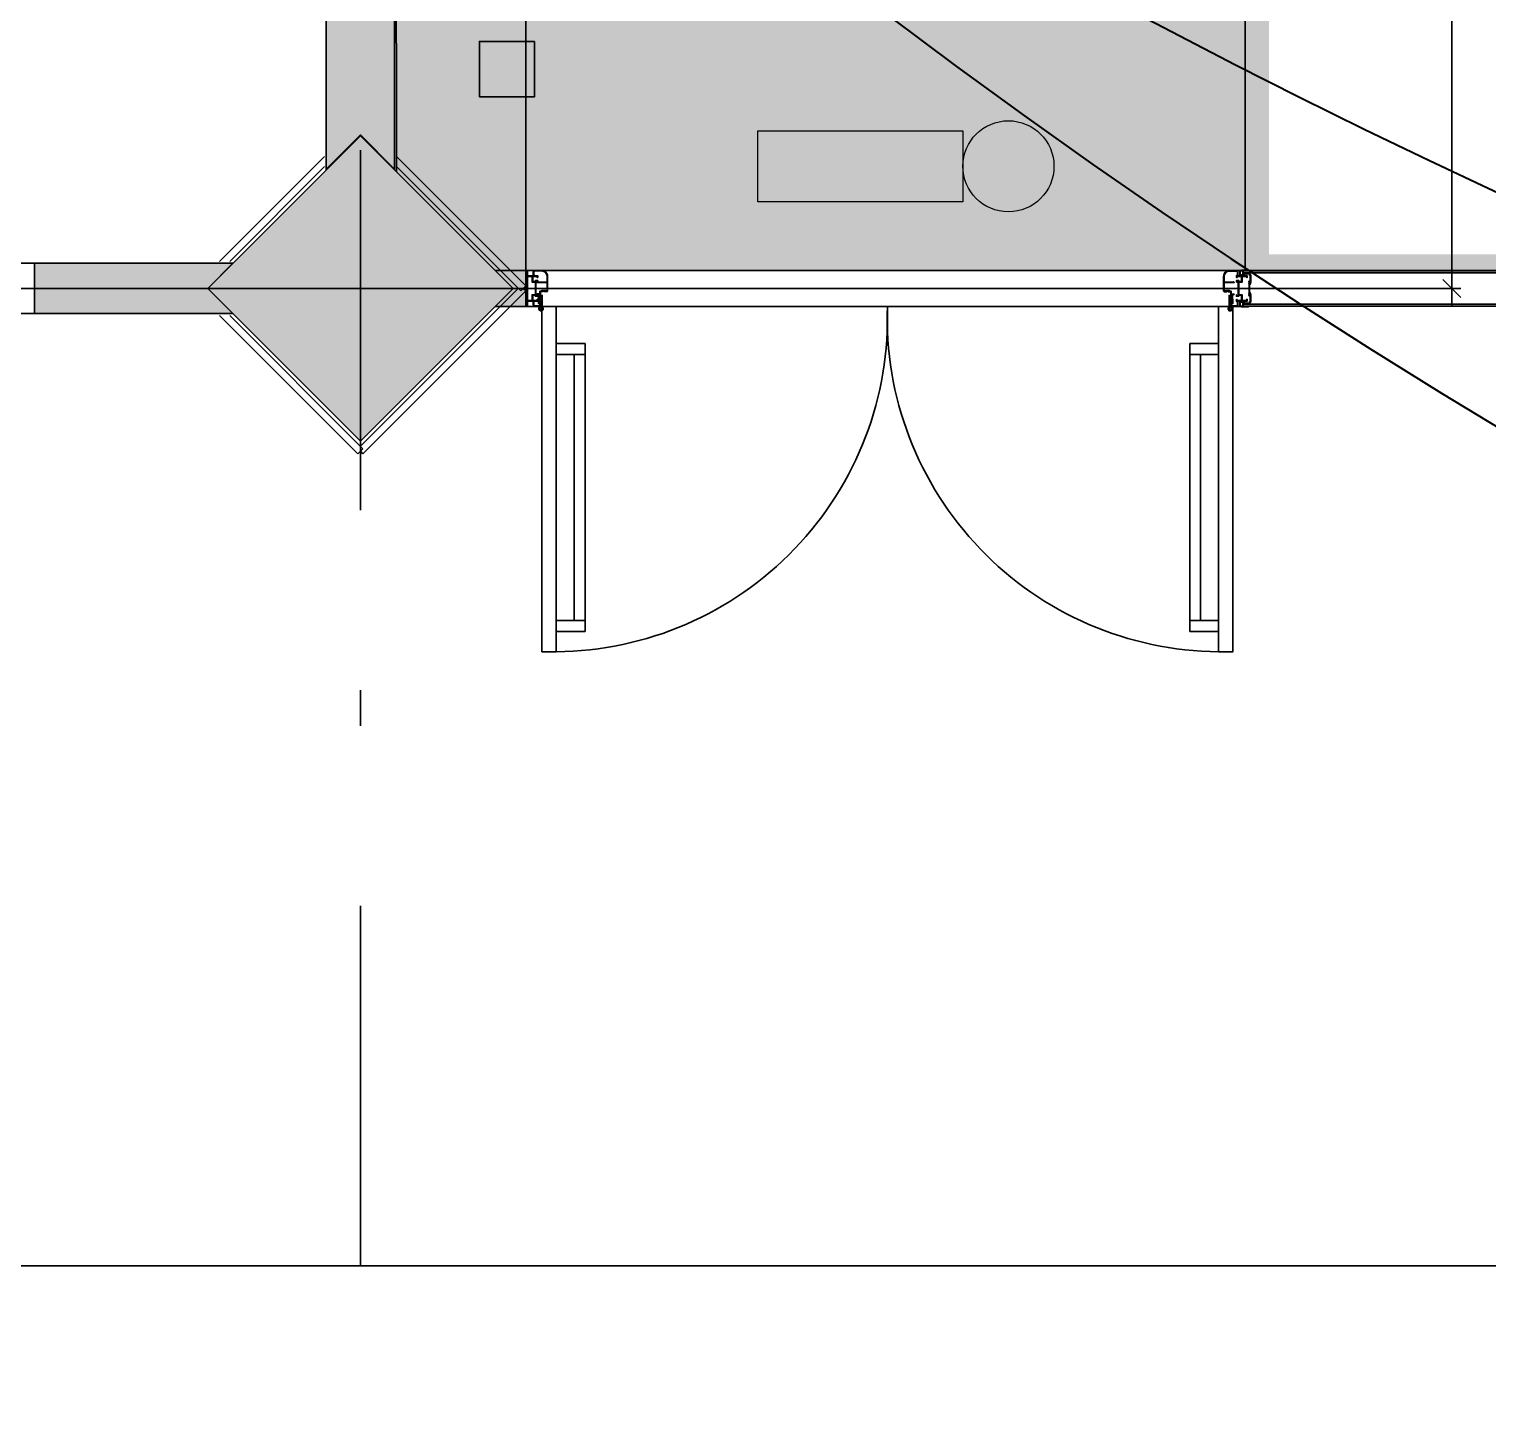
# Model space of a CAD drawing. Header units: millimetres. Extents: x 182 to 575, y -105 to 95.
# Drawn here: x 311.62 to 315.674, y -5.387 to -1.533 of the extents above; entities that cross this region are included whole.
import ezdxf

# ---------------------------------------------------------------- set-up
doc = ezdxf.new("R2010")
doc.units = ezdxf.units.MM
doc.header["$MEASUREMENT"] = 0
doc.linetypes.add('DASHDOT', pattern=[1, 0.5, -0.25, 0, -0.25])
doc.linetypes.add('XR_BL2_AND_MON-REV15$0$DASHDOT', pattern=[1, 0.5, -0.25, 0, -0.25])
doc.layers.add('1', color=1, linetype='Continuous', lineweight=9)
doc.layers.add('eletroduto eletrica', color=152, linetype='EL', lineweight=30)
for name, color, linetype in [('base', 253, 'Continuous'), ('COB_PROJ_EST', 1, 'Continuous'), ('construir', 10, 'Continuous'), ('Cota Nivel', 1, 'Continuous'), ('EIXOS', 31, 'DASHDOT'), ('FORRO', 253, 'Continuous'), ('LUMINOTECNICA', 170, 'Continuous'), ('MP-INC-LUMINARIA', 10, 'Continuous'), ('XR_BL2_AND_MON-REV15$0$EIXOS_PERFIL', 181, 'XR_BL2_AND_MON-REV15$0$DASHDOT'), ('XR_BL2_AND_MON-REV15$0$PERFIL_DIV', 41, 'Continuous')]:
    doc.layers.add(name, color=color, linetype=linetype)
doc.styles.add('SIMPLEX', font='simplex', dxfattribs={"height": 0.2})
doc.styles.get("Standard").update_dxf_attribs({"font": 'romans.shx'})
doc.linetypes.add('EL', pattern='A,0.5,-0.2,["EL",Standard,S=0.1,R=0,X=-0.08,Y=-0.05],-0.175', length=0.875)
doc.dimstyles.new('SA-25', dxfattribs={"dimtxt": 0.05, "dimasz": 0.05, "dimexe": 0.025, "dimexo": 0.05, "dimgap": 0.025, "dimtad": 1, "dimzin": 4, "dimdsep": 46, "dimtxsty": 'SIMPLEX', "dimblk": 'OBLIQUE', "dimcen": 0.025, "dimdle": 0.05, "dimclrt": 2, "dimaunit": 1, "dimadec": 3, "dimazin": 0, "dimtfac": 1, "dimtofl": 0, "dimtmove": 0, "dimatfit": 3, "dimldrblk": 'OPEN30', "dimfxl": 1, "dimtolj": 1, "dimtzin": 0, "dimarcsym": 0})

# ---------------------------------------------------------------- blocks, each defined once
blk = doc.blocks.new('XR_BL2_AND_MON-REV15$0$P50X50')
at = {"layer": 'base'}
blk.add_hatch(color=256, dxfattribs=at).paths.add_polyline_path([(0, -0.4243), (0.4243, 0), (0, 0.4243), (-0.4243, 0)])
at = {"layer": 'base', "linetype": 'ByBlock'}
blk.add_lwpolyline([(0, -0.4243), (0.4243, 0), (0, 0.4243), (-0.4243, 0)], close=True, dxfattribs=at)
blk = doc.blocks.new('XR_BL2_AND_MON-REV15$0$PILAR 60X60_45')
at = {"layer": 'base'}
blk.add_blockref('XR_BL2_AND_MON-REV15$0$P50X50', (0, 0), dxfattribs=at)
blk = doc.blocks.new('XR_BL2_AND_MON-REV15$0$DI_LEIT12V3')
at = {"layer": 'XR_BL2_AND_MON-REV15$0$EIXOS_PERFIL'}
blk.add_line((-6.3, 0), (58.6, 0), dxfattribs=at)
at = {"layer": 'XR_BL2_AND_MON-REV15$0$PERFIL_DIV'}
for p, q in [((0, 35), (0, 44.5)), ((1.5, 38), (1.5, 44.5)), ((24, 51), (5.8, 51)), ((8.5, 49.5), (8.5, 40)), ((24.8, 42.2), (10, 42.2)), ((10, 36.5), (10, 41)), ((10, 41), (16.4, 41)), ((23, 41), (24.8, 41)), ((25, 49.5), (25, 50)), ((0, 35), (1.5, 35)), ((8.5, 38), (1.5, 38)), ((1.5, 36.5), (8.5, 36.5)), ((1.5, 35), (1.5, 36.5)), ((8.5, 40), (8.5, 40)), ((8.5, 40), (8.5, 38)), ((8.5, 36.5), (8.5, 35)), ((8.5, 35), (15, 35)), ((15, 36.5), (10, 36.5)), ((15, 35), (15, 36.5)), ((0, -35), (0, -44.5)), ((0, -35), (1.5, -35)), ((1.5, -35), (1.5, -36.5)), ((1.5, -36.5), (8.5, -36.5)), ((1.5, -38), (1.5, -44.5)), ((8.5, -38), (1.5, -38)), ((8.5, -35), (15, -35)), ((8.5, -36.5), (8.5, -35)), ((8.5, -40), (8.5, -38)), ((8.5, -40), (8.5, -40)), ((8.5, -49.5), (8.5, -40)), ((10, -36.5), (10, -41)), ((15, -36.5), (10, -36.5)), ((15, -35), (15, -36.5)), ((24, -51), (5.8, -51)), ((10, -41), (16.4, -41)), ((24.8, -42.2), (10, -42.2)), ((23, -41), (24.8, -41)), ((25, -49.5), (25, -50))]:
    blk.add_line(p, q, dxfattribs=at)
at = {"layer": 'XR_BL2_AND_MON-REV15$0$PERFIL_DIV', "linetype": 'Continuous'}
for p, q in [((5.9, 49.5), (8.5, 49.5)), ((10, 42.2), (10, 49.5)), ((10, 49.5), (25, 49.5)), ((25, 1.5), (25, 0)), ((25, 1.5), (26, 1.5)), ((25, 0), (27.5, 0)), ((25, 0), (27.5, 0)), ((25, 0), (27.5, 0)), ((25, -1.5), (25, 0)), ((25, 0), (27.5, 0)), ((25.4, 18.4), (25.4, 19.7)), ((25.4, 14), (25.4, 15.4)), ((26, 1.5), (26, 8.8)), ((26.6, 11.2), (27.6, 12.7)), ((26.8, 36.5), (26.8, 35)), ((26.8, 36.5), (29.4, 36.5)), ((26.8, 35), (29.3, 35)), ((26.9, 19), (26.9, 18.7)), ((26.9, 15.1), (26.9, 14.8)), ((27.5, 8.9), (27.5, 0)), ((27.5, -8.9), (27.5, 0)), ((27.7, 19), (27.7, 18.7)), ((27.7, 15.1), (27.7, 14.8)), ((28.2, 11.4), (29.8, 14.1)), ((29.1, 17.3), (29.4, 17.3)), ((29.1, 16.5), (29.4, 16.5)), ((29.4, 36.5), (29.3, 36.8)), ((29.3, 35), (29.3, 20.3)), ((30.5, 37), (30.5, 16.7)), ((25, -1.5), (26, -1.5)), ((25.4, -14), (25.4, -15.4)), ((25.4, -18.4), (25.4, -19.7)), ((26, -1.5), (26, -8.8)), ((26.6, -11.2), (27.6, -12.7)), ((26.8, -35), (29.3, -35)), ((26.8, -36.5), (26.8, -35)), ((26.8, -36.5), (29.4, -36.5)), ((26.9, -15.1), (26.9, -14.8)), ((26.9, -19), (26.9, -18.7)), ((27.7, -15.1), (27.7, -14.8)), ((27.7, -19), (27.7, -18.7)), ((28.2, -11.4), (29.8, -14.1)), ((29.1, -16.5), (29.4, -16.5)), ((29.1, -17.3), (29.4, -17.3)), ((29.3, -35), (29.3, -20.3)), ((29.4, -36.5), (29.3, -36.8)), ((30.5, -37), (30.5, -16.7)), ((5.9, -49.5), (8.5, -49.5)), ((10, -42.2), (10, -49.5)), ((10, -49.5), (25, -49.5))]:
    blk.add_line(p, q, dxfattribs=at)
at = {"layer": 'XR_BL2_AND_MON-REV15$0$PERFIL_DIV'}
for centre, radius, start, end in [((6, 44.9), 6.07, 90.5943, 185.4313), ((6, 44.9), 4.57, 90.5943, 185.4313), ((24, 50), 1, 0, 90), ((6, -44.9), 6.07, 174.5687, 269.4057), ((6, -44.9), 4.57, 174.5687, 269.4057), ((24, -50), 1, 270, 0)]:
    blk.add_arc(centre, radius, start, end, dxfattribs=at)
at = {"layer": 'XR_BL2_AND_MON-REV15$0$PERFIL_DIV', "linetype": 'Continuous'}
for centre, radius, start, end in [((19.7, 47.4), 7.23, 242.7929, 297.2071), ((24, 35.6), 6.6, 11.8368, 83.416), ((24.3, 36), 5.05, 9.9202, 84.746), ((25.7, 19.7), 0.3, 118.0213, 180), ((25.7, 18.4), 0.3, 180, 315.2481), ((25.7, 15.4), 0.3, 44.7519, 180), ((25.7, 14), 0.3, 180, 241.9787), ((27.3, 16.9), 3.55, 62.9643, 118.0213), ((27.3, 16.9), 3.55, 241.9787, 269.2788), ((27.3, 16.9), 1.85, 102.4869, 135.2481), ((27.3, 16.9), 1.85, 224.7519, 257.5131), ((30.6, 8.8), 4.68, 148.731, 180), ((27.3, 16.9), 2.15, 79.2778, 100.7222), ((27.3, 16.9), 2.15, 259.2778, 280.7222), ((27.2, 12.9), 0.4, 328.731, 89.2788), ((32.5, 8.9), 5, 148.731, 180), ((27.3, 16.9), 1.85, 12.4869, 77.5131), ((27.3, 16.9), 1.85, 282.4869, 347.5131), ((29, 20.3), 0.3, 242.9643, 0), ((27.3, 16.9), 2.15, 349.2778, 10.7222), ((25.5, 16.7), 5, 328.731, 0), ((19.7, -47.4), 7.23, 62.7929, 117.2071), ((24.3, -36), 5.05, 275.254, 350.0798), ((24, -35.6), 6.6, 276.584, 348.1632), ((25.7, -14), 0.3, 118.0213, 180), ((25.7, -15.4), 0.3, 180, 315.2481), ((25.7, -18.4), 0.3, 44.7519, 180), ((25.7, -19.7), 0.3, 180, 241.9787), ((27.3, -16.9), 3.55, 90.7212, 118.0213), ((27.3, -16.9), 3.55, 241.9787, 297.0357), ((27.3, -16.9), 1.85, 102.4869, 135.2481), ((27.3, -16.9), 1.85, 224.7519, 257.5131), ((30.6, -8.8), 4.68, 180, 211.269), ((27.3, -16.9), 2.15, 79.2778, 100.7222), ((27.3, -16.9), 2.15, 259.2778, 280.7222), ((27.2, -12.9), 0.4, 270.7212, 31.269), ((32.5, -8.9), 5, 180, 211.269), ((27.3, -16.9), 1.85, 12.4869, 77.5131), ((27.3, -16.9), 1.85, 282.4869, 347.5131), ((29, -20.3), 0.3, 0, 117.0357), ((27.3, -16.9), 2.15, 349.2778, 10.7222), ((25.5, -16.7), 5, 0, 31.269)]:
    blk.add_arc(centre, radius, start, end, dxfattribs=at)
blk = doc.blocks.new('STH8960PTO')
at = {"layer": 'LUMINOTECNICA', "ltscale": 0.8}
h = blk.add_hatch(color=31, dxfattribs=at)
h.dxf.hatch_style = 1
h.paths.add_polyline_path([(-0.0768, 0.0768), (0.0768, 0.0768), (0.0768, -0.0768), (-0.0768, -0.0768)])
blk.add_lwpolyline([(-0.0768, 0.0768), (0.0768, 0.0768), (0.0768, -0.0768), (-0.0768, -0.0768)], close=True, dxfattribs=at)
blk = doc.blocks.new('_Oblique')
at = {"color": 0, "linetype": 'ByBlock', "lineweight": -2}
blk.add_line((-0.5, -0.5), (0.5, 0.5), dxfattribs=at)
blk = doc.blocks.new('*D87')
at = {"layer": 'Cota Nivel', "color": 0, "lineweight": -2, "transparency": 16777216}
for p, q in [((315.5735, 6.3966), (315.5735, -2.3034)), ((301.9892, 6.3466), (315.5985, 6.3466)), ((301.9892, -2.2534), (315.5985, -2.2534))]:
    blk.add_line(p, q, dxfattribs=at)
at = {"layer": 'Defpoints', "color": 0, "transparency": 16777216}
for p in [(301.9392, 6.3466), (301.9392, -2.2534), (315.5735, -2.2534)]:
    blk.add_point(p, dxfattribs=at)
at = {"layer": 'Cota Nivel', "color": 0, "lineweight": -2, "transparency": 16777216, "xscale": 0.05, "yscale": 0.05, "zscale": 0.05}
for p, rotation in [((315.5735, 6.3466), 90), ((315.5735, -2.2534), 270)]:
    blk.add_blockref('_Oblique', p, dxfattribs=dict(at, rotation=rotation))
at = {"layer": 'Cota Nivel', "color": 2, "transparency": 16777216, "insert": (315.4485, 2.0466), "char_height": 0.2, "attachment_point": 5, "rotation": 90, "style": 'SIMPLEX'}
blk.add_mtext('\\A1;8.60', dxfattribs=at)
blk = doc.blocks.new('_Open30')
at = {"color": 0, "linetype": 'ByBlock', "lineweight": -2}
for p, q in [((-1, 0.268), (0, 0)), ((0, 0), (-1, -0.268)), ((0, 0), (-1, 0))]:
    blk.add_line(p, q, dxfattribs=at)
blk = doc.blocks.new('LUMINÁRIA DE EMERGÊNCIA')
at = {"layer": '1', "ltscale": 0.5}
blk.add_hatch(color=10, dxfattribs=at).paths.add_polyline_path([(-0.05886, -0.0677), (-0.01184, -0.0677), (-0.01184, 0.0677), (-0.05886, 0.0677)])
at = {"layer": '1', "color": 10}
blk.add_lwpolyline([(-0.05886, 0.0677), (-0.01184, 0.0677), (-0.01184, -0.0677), (-0.05886, -0.0677)], close=True, dxfattribs=at)
blk.add_circle((-0.03535, 0.09774), 0.03005, dxfattribs=at)

msp = doc.modelspace()

# ---------------------------------------------------------------- hatches: boundary and pattern name
at = {"layer": 'base'}
for points in [[(307.4858, 2.1191), (307.4858, 3.866), (307.3158, 3.866), (307.3158, 3.776), (307.3458, 3.776), (307.3458, 0.3223), (307.3158, 0.3223), (307.3158, 0.2323), (307.4858, 0.2323), (307.4858, 1.9791), (310.5455, 1.9791), (310.5455, -2.1809), (309.0579, -2.1809), (309.0579, -2.3209), (310.7355, -2.3209), (310.7355, -2.1809), (310.6855, -2.1809), (310.6855, -0.4191), (312.4458, -0.4191), (312.4458, -1.9216), (312.5408, -1.8266), (312.6358, -1.9216), (312.6358, 2.3591), (311.5355, 2.3591), (311.5355, 2.2191), (312.4458, 2.2191), (312.4458, -0.2791), (310.6855, -0.2791), (310.6855, 2.2191), (310.7355, 2.2191), (310.7355, 2.3591), (310.6855, 2.3591), (310.6855, 6.2791), (312.1866, 6.2791), (312.1166, 6.3491), (312.1866, 6.4191), (309.0579, 6.4191), (309.0579, 6.2791), (310.5455, 6.2791), (310.5455, 2.1191)], [(311.6355, -2.1834), (311.6355, -2.3234), (312.1866, -2.3234), (312.1166, -2.2534), (312.1866, -2.1834)], [(312.9151, -2.2034), (312.9651, -2.2534), (312.9151, -2.3034), (313.0008, -2.3034), (313.0008, -2.2034)]]:
    msp.add_hatch(color=256, dxfattribs=at).paths.add_polyline_path(points)
at = {"layer": 'FORRO', "transparency": 33554602}
h = msp.add_hatch(color=256, dxfattribs=at)
h.dxf.hatch_style = 1
h.paths.add_polyline_path([(315.0651, 5.9082), (319.2151, 5.9082), (319.2151, -2.1584), (317.2461, -2.1584), (317.2753, -2.2034), (337.1666, -2.2034), (337.4408, -1.9291), (337.4408, 2.3516), (339.3689, 2.3837), (339.3689, 6.2766), (337.9375, 6.2766), (337.5408, 5.8799), (337.0812, 6.3537), (337.4708, 6.7433), (337.4708, 8.5216), (312.6108, 8.4316), (312.6358, 6.7183), (313.0004, 6.3537), (312.5479, 5.887), (312.1416, 6.2791), (310.6855, 6.2766), (310.6855, 2.3566), (312.6358, 2.3566), (312.6408, -1.9291), (312.9151, -2.2034), (317.2753, -2.2034), (317.2461, -2.1584), (315.0651, -2.1584)])
h.paths.add_polyline_path([(319.2151, 5.9082), (324.6166, 5.9082), (324.6166, -2.1584), (319.2151, -2.1584)], flags=17)
h.paths.add_polyline_path([(325.4651, 5.9082), (330.8666, 5.9082), (330.8666, -2.1584), (325.4651, -2.1584)], flags=16)
h.paths.add_polyline_path([(330.8666, 5.9082), (335.0166, 5.9082), (335.0166, -2.1584), (330.8666, -2.1584)], flags=16)

# ---------------------------------------------------------------- linework, layer by layer
at = {"layer": 'base'}
for p, q in [((312.6358, -1.9241, 195.166), (312.6358, 2.3566, 195.166)), ((312.4458, -1.9241, 195.166), (312.4458, -0.4216, 195.166)), ((312.4408, -1.915), (312.1774, -2.1784)), ((312.9863, -2.2605), (312.6408, -1.915)), ((311.6355, -2.3234, 195.166), (311.6355, -2.1834, 195.166)), ((311.6355, -2.1834, 195.166), (312.1866, -2.1834, 195.166)), ((312.5408, -2.6918), (312.9792, -2.2534)), ((312.5479, -2.713), (313.0004, -2.2605)), ((312.9863, -2.2605), (313.0004, -2.2463)), ((312.9934, -2.2534), (313.0004, -2.2605)), ((312.1866, -2.3234, 195.166), (311.6355, -2.3234, 195.166)), ((312.1491, -2.3284), (312.5337, -2.713)), ((312.1774, -2.3284), (312.5479, -2.6989)), ((313.0851, -2.4067, 195.166), (313.1651, -2.4067, 195.166)), ((313.0851, -2.4367, 195.166), (313.1651, -2.4367, 195.166)), ((312.5408, -2.7059), (312.5337, -2.713)), ((312.5408, -2.7059), (312.5479, -2.6989)), ((312.5408, -2.7059), (312.5479, -2.713))]:
    msp.add_line(p, q, dxfattribs=at)
at = {"layer": 'base', "linetype": 'ByBlock'}
for p, q in [((315.0051, -2.2034), (313.0051, -2.2034)), ((313.0051, -2.3034), (315.0051, -2.3034))]:
    msp.add_line(p, q, dxfattribs=at)
at = {"layer": 'base'}
for points in [[(348.455, -4.9696), (301.9392, -4.9696), (301.9392, 11.8133), (348.455, 11.8133)], [(311.6355, -2.1834), (311.6355, -2.3234), (312.1866, -2.3234), (312.1166, -2.2534), (312.1866, -2.1834)], [(316.6509, -2.2101), (316.6509, -2.2041), (314.9941, -2.2041), (314.9941, -2.2101)], [(316.6509, -2.2971), (316.6509, -2.3031), (314.9941, -2.3031), (314.9941, -2.2971)]]:
    msp.add_lwpolyline(points, close=True, dxfattribs=at)
for points in [[(310.6855, -0.4191), (312.4458, -0.4191), (312.4458, -1.9216), (312.5408, -1.8266), (312.6358, -1.9216), (312.6358, 2.3591), (311.5355, 2.3591)], [(312.4408, -1.9291), (312.5408, -1.8291), (312.6408, -1.9291)], [(312.4408, -1.8867), (312.1491, -2.1784)], [(313.0004, -2.2463), (312.6408, -1.8867)], [(311.5855, -2.2834), (311.5855, -2.1834), (311.6355, -2.1834), (311.6355, -2.3234), (311.5955, -2.3234)], [(312.1866, -2.3234), (312.1166, -2.2534), (312.1866, -2.1834)], [(313.0008, -2.2034), (312.9151, -2.2034)], [(312.9151, -2.2034), (312.9651, -2.2534), (312.9151, -2.3034)], [(313.0051, -2.2034), (312.9151, -2.2034)], [(313.0008, -2.3034), (312.9151, -2.3034)], [(313.0051, -2.3034), (312.9151, -2.3034)]]:
    msp.add_lwpolyline(points, dxfattribs=at)
at = {"layer": 'COB_PROJ_EST'}
for p, q in [((313.1651, -3.2067, 195.166), (313.1651, -2.4067, 195.166)), ((314.8451, -3.2067, 195.166), (314.8451, -2.4067, 195.166)), ((314.9251, -2.4067, 195.166), (314.8451, -2.4067, 195.166)), ((313.1351, -3.1767, 195.166), (313.1351, -2.4367, 195.166)), ((314.9251, -2.4367, 195.166), (314.8451, -2.4367, 195.166)), ((314.8751, -3.1767, 195.166), (314.8751, -2.4367, 195.166)), ((313.1651, -3.1767, 195.166), (313.0851, -3.1767, 195.166)), ((314.8451, -3.1767, 195.166), (314.9251, -3.1767, 195.166)), ((313.1651, -3.2067, 195.166), (313.0851, -3.2067, 195.166)), ((314.8451, -3.2067, 195.166), (314.9251, -3.2067, 195.166))]:
    msp.add_line(p, q, dxfattribs=at)
for points in [[(313.0008, -2.2034), (313.0008, -2.3034)], [(313.0051, -2.2034), (313.0051, -2.3034)]]:
    msp.add_lwpolyline(points, dxfattribs=at)
at = {"layer": 'COB_PROJ_EST', "linetype": 'Continuous'}
for points in [[(313.0321, -2.2359), (313.0331, -2.2359, 0.414214), (313.0336, -2.2354), (313.0336, -2.2316), (313.0271, -2.2316), (313.0271, -2.2344), (313.0194, -2.2344), (313.0194, -2.2199), (313.0321, -2.2199), (313.0321, -2.2234), (313.0326, -2.2234, 0.414214), (313.0336, -2.2224), (313.0336, -2.2184), (313.0036, -2.2184), (313.0036, -2.2224, 0.414214), (313.0046, -2.2234), (313.0051, -2.2234), (313.0051, -2.2199), (313.0179, -2.2199), (313.0179, -2.2359), (313.0271, -2.2359), (313.0271, -2.2709), (313.0179, -2.2709), (313.0179, -2.2869), (313.0051, -2.2869), (313.0051, -2.2834), (313.0046, -2.2834, 0.414214), (313.0036, -2.2844), (313.0036, -2.2884), (313.0336, -2.2884), (313.0336, -2.2844, 0.414214), (313.0326, -2.2834), (313.0321, -2.2834), (313.0321, -2.2869), (313.0194, -2.2869), (313.0194, -2.2724), (313.0271, -2.2724), (313.0271, -2.2751), (313.0336, -2.2751), (313.0336, -2.2714, 0.414214), (313.0331, -2.2709), (313.0321, -2.2709), (313.0321, -2.2736), (313.0286, -2.2736), (313.0286, -2.2331), (313.0321, -2.2331)], [(314.9766, -2.2711), (314.9756, -2.2711, 0.414214), (314.9751, -2.2716), (314.9751, -2.2753), (314.9816, -2.2753), (314.9816, -2.2726), (314.9893, -2.2726), (314.9893, -2.2871), (314.9766, -2.2871), (314.9766, -2.2836), (314.9761, -2.2836, 0.414214), (314.9751, -2.2846), (314.9751, -2.2886), (315.0051, -2.2886), (315.0051, -2.2846, 0.414214), (315.0041, -2.2836), (315.0036, -2.2836), (315.0036, -2.2871), (314.9908, -2.2871), (314.9908, -2.2711), (314.9816, -2.2711), (314.9816, -2.2361), (314.9908, -2.2361), (314.9908, -2.2201), (315.0036, -2.2201), (315.0036, -2.2236), (315.0041, -2.2236, 0.414214), (315.0051, -2.2226), (315.0051, -2.2186), (314.9751, -2.2186), (314.9751, -2.2226, 0.414214), (314.9761, -2.2236), (314.9766, -2.2236), (314.9766, -2.2201), (314.9893, -2.2201), (314.9893, -2.2346), (314.9816, -2.2346), (314.9816, -2.2318), (314.9751, -2.2318), (314.9751, -2.2356, 0.414214), (314.9756, -2.2361), (314.9766, -2.2361), (314.9766, -2.2333), (314.9801, -2.2333), (314.9801, -2.2738), (314.9766, -2.2738)]]:
    msp.add_lwpolyline(points, format="xyb", close=True, dxfattribs=at)
for points in [[(313.0409, -2.3014, -0.414214), (313.0389, -2.3034), (313.0261, -2.3034, -0.414214), (313.0211, -2.2984), (313.0211, -2.2884), (313.0249, -2.2884), (313.0249, -2.2896), (313.0226, -2.2896), (313.0226, -2.2984, 0.414214), (313.0261, -2.3019), (313.0389, -2.3019, 0.414214), (313.0394, -2.3014), (313.0394, -2.2954), (313.0357, -2.2954), (313.0357, -2.2701), (313.0346, -2.2701, -0.75), (313.0326, -2.2701), (313.0316, -2.2701), (313.0316, -2.2689), (313.0394, -2.2689), (313.0394, -2.2609), (313.0459, -2.2609), (313.0446, -2.2589), (313.0552, -2.2589), (313.0539, -2.2609), (313.0589, -2.2609, 0.414214), (313.0594, -2.2604), (313.0594, -2.2371), (313.0316, -2.2371), (313.0316, -2.2359), (313.0326, -2.2359, -0.75), (313.0346, -2.2359), (313.0589, -2.2359, 2.414214), (313.0594, -2.2354), (313.0594, -2.2199, 0.414214), (313.0444, -2.2049), (313.0259, -2.2049, 0.426212), (313.0226, -2.2084), (313.0226, -2.2167, 0.414214), (313.0231, -2.2172), (313.0249, -2.2172), (313.0249, -2.2184), (313.0211, -2.2184), (313.0211, -2.2084, -0.422579), (313.0259, -2.2034), (313.0444, -2.2034, -0.414214), (313.0609, -2.2199), (313.0609, -2.2604, -0.414214), (313.0589, -2.2624), (313.0514, -2.2624), (313.0529, -2.2601), (313.0469, -2.2601), (313.0484, -2.2624), (313.0409, -2.2624), (313.0409, -2.2741), (313.0394, -2.2741), (313.0394, -2.2701), (313.0369, -2.2701), (313.0369, -2.2942), (313.0394, -2.2942), (313.0394, -2.2901), (313.0409, -2.2901), (313.0409, -2.3014)], [(314.9594, -2.3016, 0.414214), (314.9614, -2.3036), (314.9742, -2.3036, 0.414214), (314.9792, -2.2986), (314.9791, -2.2886), (314.9753, -2.2886), (314.9753, -2.2898), (314.9776, -2.2898), (314.9777, -2.2986, -0.414214), (314.9742, -2.3021), (314.9614, -2.3021, -0.414214), (314.9609, -2.3016), (314.9609, -2.2956), (314.9646, -2.2956), (314.9645, -2.2703), (314.9656, -2.2703, 0.75), (314.9676, -2.2703), (314.9686, -2.2703), (314.9686, -2.2691), (314.9608, -2.2691), (314.9608, -2.2611), (314.9544, -2.2611), (314.9556, -2.2591), (314.945, -2.2591), (314.9463, -2.2611), (314.9413, -2.2611, -0.414214), (314.9408, -2.2606), (314.9408, -2.2373), (314.9686, -2.2373), (314.9686, -2.2361), (314.9676, -2.2361, 0.75), (314.9656, -2.2361), (314.9413, -2.2361, -2.414214), (314.9408, -2.2356), (314.9408, -2.2201, -0.414214), (314.9558, -2.2051), (314.9743, -2.2051, -0.426212), (314.9776, -2.2086), (314.9776, -2.2169, -0.414214), (314.9771, -2.2174), (314.9753, -2.2174), (314.9753, -2.2186), (314.9791, -2.2186), (314.9791, -2.2086, 0.422579), (314.9743, -2.2036), (314.9558, -2.2036, 0.414214), (314.9393, -2.2201), (314.9393, -2.2606, 0.414214), (314.9413, -2.2626), (314.9488, -2.2626), (314.9473, -2.2603), (314.9533, -2.2603), (314.9518, -2.2626), (314.9593, -2.2626), (314.9593, -2.2743), (314.9608, -2.2743), (314.9608, -2.2703), (314.9633, -2.2703), (314.9634, -2.2944), (314.9609, -2.2944), (314.9608, -2.2903), (314.9593, -2.2903), (314.9594, -2.3016)], [(313.045, -2.3042, -4.632625), (313.0401, -2.3041, 0.294496), (313.0413, -2.3023), (313.0414, -2.2896), (313.0414, -2.2896), (313.0394, -2.2896), (313.0394, -2.2921, -1), (313.0374, -2.292), (313.0374, -2.2875), (313.0379, -2.2871), (313.038, -2.2826), (313.0385, -2.2821), (313.038, -2.2816), (313.038, -2.2771), (313.0375, -2.2765), (313.0376, -2.272, -1), (313.0396, -2.2721), (313.0396, -2.2746), (313.0426, -2.2746), (313.0424, -2.2864), (313.044, -2.288), (313.0439, -2.3023, 0.294496), (313.045, -2.3042)], [(313.0401, -2.3041, 0.294496), (313.0413, -2.3023), (313.0414, -2.29), (313.043, -2.2884), (313.0432, -2.2729), (313.0458, -2.2729), (313.0455, -2.303), (313.047, -2.303), (313.0469, -2.3056, -3.099483), (313.0401, -2.3041)], [(314.9552, -2.3044, 4.632625), (314.9601, -2.3043, -0.294496), (314.9589, -2.3025), (314.9588, -2.2898), (314.9588, -2.2898), (314.9608, -2.2898), (314.9608, -2.2923, 1), (314.9628, -2.2922), (314.9628, -2.2877), (314.9623, -2.2873), (314.9622, -2.2828), (314.9617, -2.2823), (314.9622, -2.2818), (314.9622, -2.2773), (314.9627, -2.2767), (314.9626, -2.2722, 1), (314.9606, -2.2723), (314.9606, -2.2748), (314.9576, -2.2748), (314.9578, -2.2866), (314.9562, -2.2882), (314.9563, -2.3025, -0.294496), (314.9552, -2.3044)], [(314.9601, -2.3043, -0.294496), (314.9589, -2.3025), (314.9588, -2.2902), (314.9572, -2.2886), (314.957, -2.2731), (314.9544, -2.2731), (314.9547, -2.3032), (314.9532, -2.3032), (314.9533, -2.3058, 3.099483), (314.9601, -2.3043)]]:
    msp.add_lwpolyline(points, format="xyb", dxfattribs=at)
at = {"layer": 'COB_PROJ_EST'}
for points in [[(313.0851, -2.3034), (313.0451, -2.3034), (313.0451, -3.2634), (313.0851, -3.2634)], [(314.9251, -2.3034), (314.9651, -2.3034), (314.9651, -3.2634), (314.9251, -3.2634)]]:
    msp.add_lwpolyline(points, close=True, dxfattribs=at)
at = {"layer": 'COB_PROJ_EST', "linetype": 'Continuous'}
for centre in [(313.0425, -2.3096), (314.9577, -2.3098)]:
    msp.add_circle(centre, 0.00325, dxfattribs=at)
at = {"layer": 'COB_PROJ_EST'}
for centre, start, end in [((313.0765, -2.3343), 270.5283, 1.9094), ((314.9336, -2.3343), 178.0906, 269.4717)]:
    msp.add_arc(centre, 0.9291, start, end, dxfattribs=at)
at = {"layer": 'construir'}
msp.add_lwpolyline([(310.6855, 2.3566), (312.6358, 2.3566), (312.6358, -1.9241), (312.9151, -2.2034), (318.374, -2.2034), (318.4184, -2.2015), (318.7808, -1.8391), (318.8008, -1.8391), (319.1667, -2.205), (319.2076, -2.2035), (321.9158, -2.2035), (321.9158, -2.1584), (324.7116, -2.1584), (325.0408, -1.8291), (325.3701, -2.1584), (328.1658, -2.1584), (328.1658, -2.2035), (330.874, -2.2035), (330.9145, -2.2054), (331.2915, -1.8298)], dxfattribs=at)
at = {"layer": 'EIXOS', "linetype": 'DASHDOT', "ltscale": 2}
for p, q in [((312.5408, -4.9696), (312.5408, 11.8133)), ((301.9392, -2.2534), (348.455, -2.2534))]:
    msp.add_line(p, q, dxfattribs=at)
at = {"layer": 'eletroduto eletrica', "color": 92, "ltscale": 1.3, "elevation": 97.583}
msp.add_lwpolyline([(336.2287, 2.9293), (336.2287, -1.0707, -0.293776), (312.2115, 0.0422, -0.916278)], format="xyb", dxfattribs=at)
at = {"layer": 'eletroduto eletrica', "color": 92, "ltscale": 1.3}
msp.add_arc((325.6384, 13.9306, -97.583), 19.3176, 225.96781, 312.63228, dxfattribs=at)
at = {"layer": 'FORRO'}
for p, q in [((314.999, -2.2026, 195.166), (314.999, 5.9082, 195.166)), ((312.9151, -2.2034), (337.1237, -2.2034))]:
    msp.add_line(p, q, dxfattribs=at)
at = {"layer": 'FORRO', "color": 2}
msp.add_line((313.0008, -2.2034), (313.0008, 3.1258), dxfattribs=at)
at = {"layer": 'FORRO', "color": 2, "elevation": 195.166}
msp.add_lwpolyline([(310.6855, 6.2766), (310.6855, 2.3566), (312.6358, 2.3566), (312.6408, -1.9291), (312.9151, -2.2034), (337.1666, -2.2034), (337.4408, -1.9291), (337.4408, 2.3516), (339.3689, 2.3837), (339.3689, 6.2766), (337.9375, 6.2766), (337.5408, 5.8799), (337.0812, 6.3537), (337.4708, 6.7433), (337.4708, 8.5216), (312.6108, 8.4316), (312.6358, 6.7183), (313.0004, 6.3537), (312.5479, 5.887), (312.1416, 6.2791)], close=True, dxfattribs=at)

# ---------------------------------------------------------------- block references
at = {"layer": 'base', "rotation": 89.99999999999999}
msp.add_blockref('XR_BL2_AND_MON-REV15$0$PILAR 60X60_45', (312.5408, -2.2534), dxfattribs=at)
at = {"layer": 'COB_PROJ_EST', "extrusion": (0, 0, -1), "xscale": 0.0009999999999763531, "yscale": 0.0009999999999763531, "zscale": -0.001000000000004775, "rotation": 180}
msp.add_blockref('XR_BL2_AND_MON-REV15$0$DI_LEIT12V3', (-314.9841, -2.2536, -195.166), dxfattribs=at)
at = {"layer": 'LUMINOTECNICA', "xscale": -1}
msp.add_blockref('STH8960PTO', (312.9481, -1.6438), dxfattribs=at)
at = {"layer": 'MP-INC-LUMINARIA', "lineweight": 9, "xscale": 4.212118659818468, "yscale": 4.212118659818468, "zscale": 4.212118659818468, "rotation": 270}
msp.add_blockref('LUMINÁRIA DE EMERGÊNCIA', (313.9298, -2.0629), dxfattribs=at)

# ---------------------------------------------------------------- dimensions: what is measured, and where the dimension line sits
at = {"layer": 'Cota Nivel'}
dim = msp.add_linear_dim(base=(315.5735, -2.2534), p1=(301.9392, 6.3466), p2=(301.9392, -2.2534), angle=90, dimstyle='SA-25', override={"dimtmove": 1}, dxfattribs=at)
dim.commit()
dim.dimension.update_dxf_attribs({"geometry": '*D87', "text_midpoint": (315.4485, 2.0466)})

doc.saveas('drawing.dxf')
